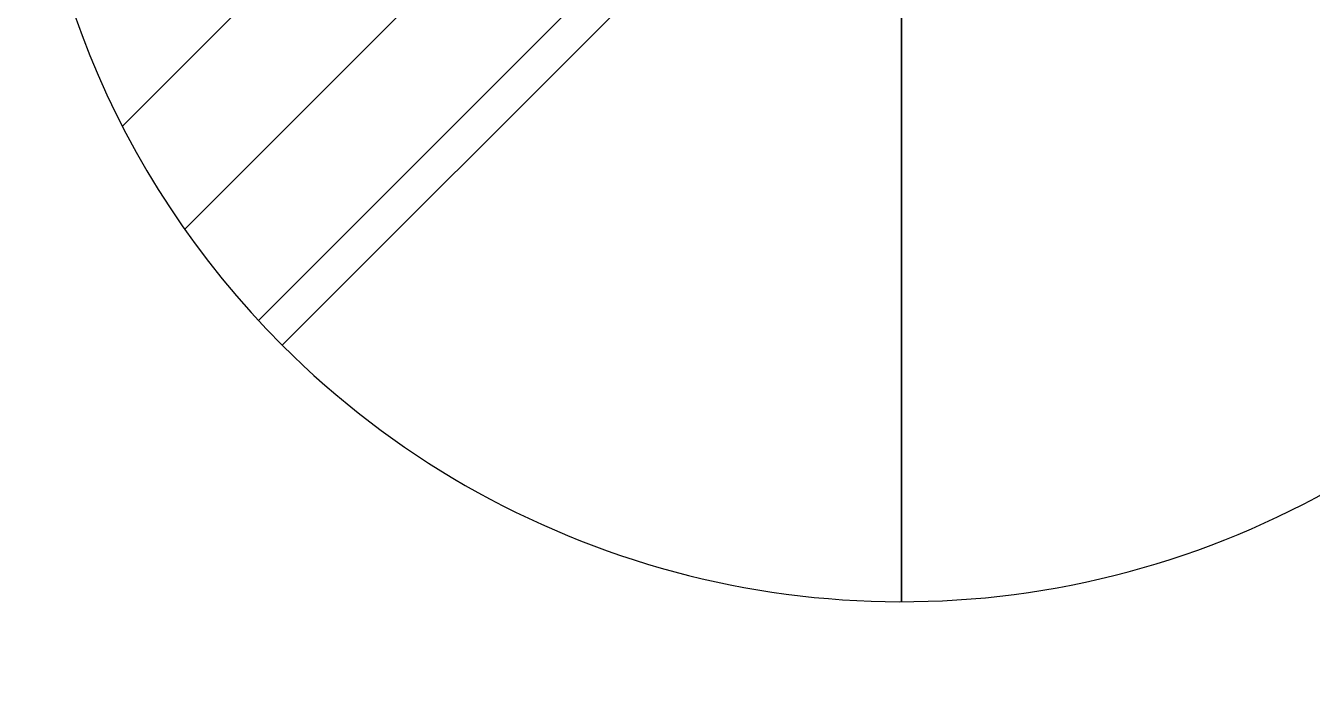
# Model space of a CAD drawing. Extents: x -122 to 890, y -422 to 455.
# Drawn here: x -115 to -4.8, y -336.1 to -279.4 of the extents above; entities that cross this region are included whole.
import ezdxf

# ---------------------------------------------------------------- set-up
doc = ezdxf.new("R2010")
doc.units = 0
doc.layers.add('IQ_CON_DRAIN_INT', color=7, linetype='Continuous')

# ---------------------------------------------------------------- blocks, each defined once
blk = doc.blocks.new('*X1')
at = {"color": 0}
for p, q in [((314.821, 2205.625), (324.919, 2215.723)), ((315.354, 2204.743), (325.801, 2215.191)), ((315.985, 2203.96), (326.584, 2214.559))]:
    blk.add_line(p, q, dxfattribs=at)
blk = doc.blocks.new('DRAIN')
blk.add_line((-2.1213, -2.1213), (2.1213, 2.1213))
at = {"extrusion": (-1, 0, 0)}
blk.add_line((0, 2.1213, -2.1213), (0, -2.1213, 2.1213), dxfattribs=at)
for start, end in [(45, 225), (225, 45)]:
    blk.add_arc((0, 0), 3, start, end, dxfattribs=at)
for start, end in [(45, 225), (225, 45)]:
    blk.add_arc((0, 0), 3, start, end)
at = {"xscale": 0.4000000000000909, "yscale": 0.4000000000000909, "zscale": 0.4000000000000909}
blk.add_blockref('*X1', (-128.5971, -883.6206), dxfattribs=at)
at = {"extrusion": (-1, 0, 0), "xscale": 0.3999999999999773, "yscale": 0.3999999999999773, "zscale": 0.3999999999999773}
blk.add_blockref('*X1', (-128.5971, -883.6206), dxfattribs=at)

msp = doc.modelspace()

# ---------------------------------------------------------------- block references
at = {"layer": 'IQ_CON_DRAIN_INT', "xscale": 25, "yscale": 25, "zscale": 25}
msp.add_blockref('DRAIN', (-40, -253.76), dxfattribs=at)

doc.saveas('drawing.dxf')
